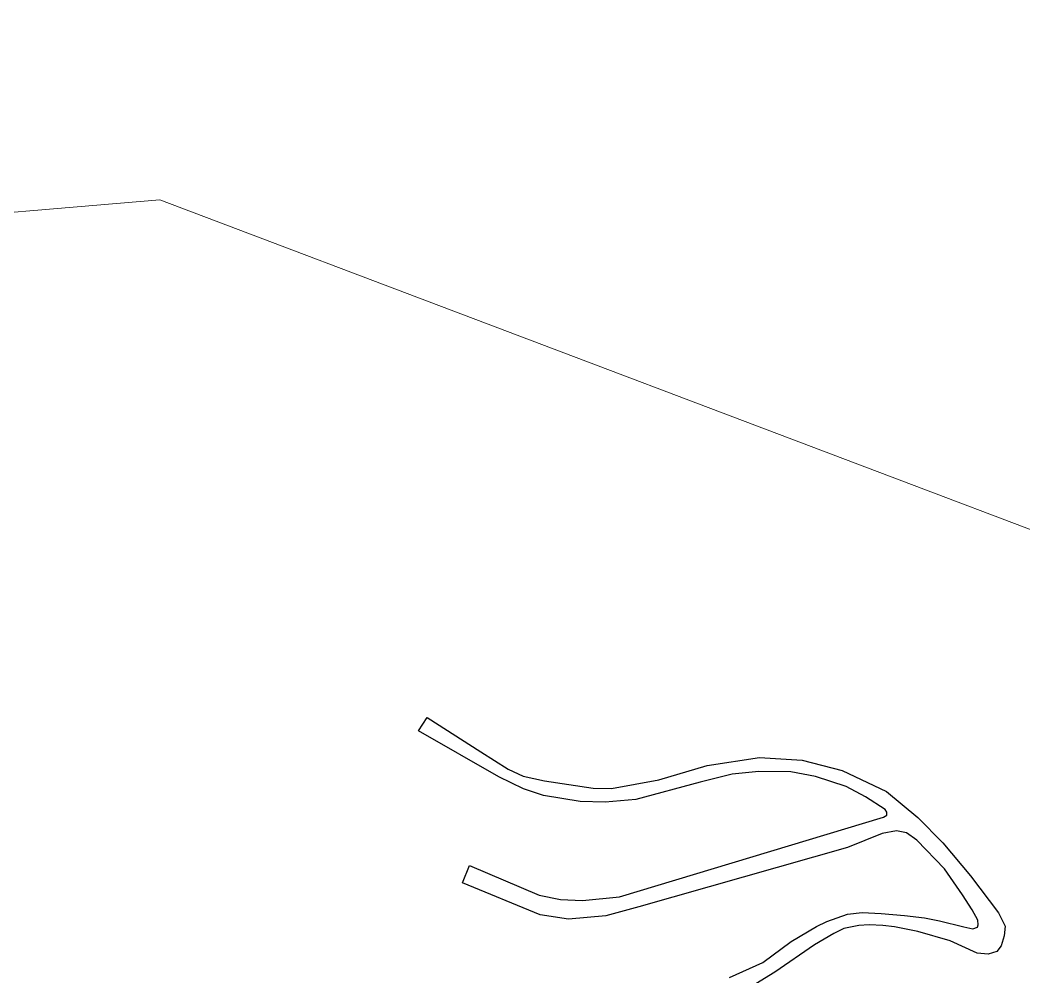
# Model space of a CAD drawing. Header units: millimetres. Extents: x 617751 to 636088, y 68402 to 77988.
# Drawn here: x 622919 to 623477, y 70150 to 70683 of the extents above; entities that cross this region are included whole.
import ezdxf

# ---------------------------------------------------------------- set-up
doc = ezdxf.new("R2010")
doc.units = ezdxf.units.MM
doc.header["$LTSCALE"] = 3
doc.header["$MEASUREMENT"] = 0
doc.layers.add('ALINHAMENTO PREDIAL', color=120, linetype='Continuous')
doc.layers.add('BAIRRO', color=30, linetype='Continuous')

msp = doc.modelspace()

# ---------------------------------------------------------------- linework, layer by layer
at = {"layer": 'ALINHAMENTO PREDIAL'}
msp.add_lwpolyline([(623313.59, 70150), (623332.15, 70158.47), (623347.95, 70170.08), (623362.03, 70178.35), (623367.77, 70181.19), (623379.28, 70185.34), (623387.43, 70186.19), (623398.07, 70185.71), (623410.94, 70184.49), (623422.06, 70183.19), (623430.41, 70181.47), (623443.94, 70178.3), (623449.04, 70177.15), (623451.55, 70178.03), (623452.01, 70179.26), (623451.79, 70181.91), (623448.66, 70187.65), (623443.19, 70195.99), (623433.16, 70210.43), (623417.78, 70226.41), (623412.05, 70230.47), (623406.55, 70231.54), (623398.51, 70230.04), (623379.28, 70222.39), (623263.1, 70189.34), (623244.75, 70184.38), (623223.95, 70182.47), (623208.3, 70184.81), (623165, 70202.7), (623168.99, 70212.26), (623207.74, 70195.82), (623219.52, 70193.36), (623231.81, 70192.84), (623252.4, 70194.82), (623399.2, 70239.29), (623401.15, 70240.4), (623401.15, 70241.94), (623400.31, 70243.47), (623389.29, 70250.59), (623378.55, 70256.3), (623361.39, 70261.89), (623347.73, 70264.4), (623329.86, 70264.61), (623315.08, 70263.21), (623297.35, 70258.75), (623261.57, 70248.98), (623244.4, 70247.52), (623230.52, 70247.86), (623210.2, 70251.35), (623198.91, 70254.98), (623185.25, 70261.64), (623140.65, 70287.25), (623145.34, 70294.68), (623175.21, 70275.58), (623190.4, 70265.92), (623198.83, 70261.93), (623210.7, 70259.42), (623237.82, 70255.31), (623247.87, 70255.1), (623274.25, 70259.95), (623301.2, 70267.89), (623330.21, 70272.39), (623353.98, 70270.95), (623376.31, 70265.12), (623400.92, 70253.58), (623418.38, 70239.02), (623432.22, 70225.01), (623447.69, 70206.58), (623463.32, 70185.98), (623467.02, 70178.65), (623466.48, 70173.15), (623464.78, 70167.74), (623462.34, 70164.46), (623457.6, 70162.99), (623451.49, 70163.51), (623436.38, 70170.35), (623418.42, 70175.63), (623405.46, 70178.15), (623398.83, 70179.03), (623391.39, 70179.3), (623385.66, 70178.91), (623377.23, 70177.25), (623371.69, 70174.6), (623360.9, 70168.17), (623338.83, 70153.05), (623325.9, 70145.02)], dxfattribs=at)
msp.add_lwpolyline([(623313.59, 70150), (623332.15, 70158.47), (623347.95, 70170.08), (623362.03, 70178.35), (623367.77, 70181.19), (623379.28, 70185.34), (623387.43, 70186.19), (623398.07, 70185.71), (623410.94, 70184.49), (623422.06, 70183.19), (623430.41, 70181.47), (623443.94, 70178.3), (623449.04, 70177.15), (623451.55, 70178.03), (623452.01, 70179.26), (623451.79, 70181.91), (623448.66, 70187.65), (623443.19, 70195.99), (623433.16, 70210.43), (623417.78, 70226.41), (623412.05, 70230.47), (623406.55, 70231.54), (623398.51, 70230.04), (623379.28, 70222.39), (623263.1, 70189.34), (623244.75, 70184.38), (623223.95, 70182.47), (623208.3, 70184.81), (623165, 70202.7), (623168.99, 70212.26), (623207.74, 70195.82), (623219.52, 70193.36), (623231.81, 70192.84), (623252.4, 70194.82), (623399.2, 70239.29), (623401.15, 70240.4), (623401.15, 70241.94), (623400.31, 70243.47), (623389.29, 70250.59), (623378.55, 70256.3), (623361.39, 70261.89), (623347.73, 70264.4), (623329.86, 70264.61), (623315.08, 70263.21), (623297.35, 70258.75), (623261.57, 70248.98), (623244.4, 70247.52), (623230.52, 70247.86), (623210.2, 70251.35), (623198.91, 70254.98), (623185.25, 70261.64), (623140.65, 70287.25), (623145.34, 70294.68), (623175.21, 70275.58), (623190.4, 70265.92), (623198.83, 70261.93), (623210.7, 70259.42), (623237.82, 70255.31), (623247.87, 70255.1), (623274.25, 70259.95), (623301.2, 70267.89), (623330.21, 70272.39), (623353.98, 70270.95), (623376.31, 70265.12), (623400.92, 70253.58), (623418.38, 70239.02), (623432.22, 70225.01), (623447.69, 70206.58), (623463.32, 70185.98), (623467.02, 70178.65), (623466.48, 70173.15), (623464.78, 70167.74), (623462.34, 70164.46), (623457.6, 70162.99), (623451.49, 70163.51), (623436.38, 70170.35), (623418.42, 70175.63), (623405.46, 70178.15), (623398.83, 70179.03), (623391.39, 70179.3), (623385.66, 70178.91), (623377.23, 70177.25), (623371.69, 70174.6), (623360.9, 70168.17), (623338.83, 70153.05), (623325.9, 70145.02)], dxfattribs=at)
msp.add_lwpolyline([(623313.59, 70150), (623332.15, 70158.47), (623347.95, 70170.08), (623362.03, 70178.35), (623367.77, 70181.19), (623379.28, 70185.34), (623387.43, 70186.19), (623398.07, 70185.71), (623410.94, 70184.49), (623422.06, 70183.19), (623430.41, 70181.47), (623443.94, 70178.3), (623449.04, 70177.15), (623451.55, 70178.03), (623452.01, 70179.26), (623451.79, 70181.91), (623448.66, 70187.65), (623443.19, 70195.99), (623433.16, 70210.43), (623417.78, 70226.41), (623412.05, 70230.47), (623406.55, 70231.54), (623398.51, 70230.04), (623379.28, 70222.39), (623263.1, 70189.34), (623244.75, 70184.38), (623223.95, 70182.47), (623208.3, 70184.81), (623165, 70202.7), (623168.99, 70212.26), (623207.74, 70195.82), (623219.52, 70193.36), (623231.81, 70192.84), (623252.4, 70194.82), (623399.2, 70239.29), (623401.15, 70240.4), (623401.15, 70241.94), (623400.31, 70243.47), (623389.29, 70250.59), (623378.55, 70256.3), (623361.39, 70261.89), (623347.73, 70264.4), (623329.86, 70264.61), (623315.08, 70263.21), (623297.35, 70258.75), (623261.57, 70248.98), (623244.4, 70247.52), (623230.52, 70247.86), (623210.2, 70251.35), (623198.91, 70254.98), (623185.25, 70261.64), (623140.65, 70287.25), (623145.34, 70294.68), (623175.21, 70275.58), (623190.4, 70265.92), (623198.83, 70261.93), (623210.7, 70259.42), (623237.82, 70255.31), (623247.87, 70255.1), (623274.25, 70259.95), (623301.2, 70267.89), (623330.21, 70272.39), (623353.98, 70270.95), (623376.31, 70265.12), (623400.92, 70253.58), (623418.38, 70239.02), (623432.22, 70225.01), (623447.69, 70206.58), (623463.32, 70185.98), (623467.02, 70178.65), (623466.48, 70173.15), (623464.78, 70167.74), (623462.34, 70164.46), (623457.6, 70162.99), (623451.49, 70163.51), (623436.38, 70170.35), (623418.42, 70175.63), (623405.46, 70178.15), (623398.83, 70179.03), (623391.39, 70179.3), (623385.66, 70178.91), (623377.23, 70177.25), (623371.69, 70174.6), (623360.9, 70168.17), (623338.83, 70153.05), (623325.9, 70145.02)], dxfattribs=at)
msp.add_lwpolyline([(623313.59, 70150), (623332.15, 70158.47), (623347.95, 70170.08), (623362.03, 70178.35), (623367.77, 70181.19), (623379.28, 70185.34), (623387.43, 70186.19), (623398.07, 70185.71), (623410.94, 70184.49), (623422.06, 70183.19), (623430.41, 70181.47), (623443.94, 70178.3), (623449.04, 70177.15), (623451.55, 70178.03), (623452.01, 70179.26), (623451.79, 70181.91), (623448.66, 70187.65), (623443.19, 70195.99), (623433.16, 70210.43), (623417.78, 70226.41), (623412.05, 70230.47), (623406.55, 70231.54), (623398.51, 70230.04), (623379.28, 70222.39), (623263.1, 70189.34), (623244.75, 70184.38), (623223.95, 70182.47), (623208.3, 70184.81), (623165, 70202.7), (623168.99, 70212.26), (623207.74, 70195.82), (623219.52, 70193.36), (623231.81, 70192.84), (623252.4, 70194.82), (623399.2, 70239.29), (623401.15, 70240.4), (623401.15, 70241.94), (623400.31, 70243.47), (623389.29, 70250.59), (623378.55, 70256.3), (623361.39, 70261.89), (623347.73, 70264.4), (623329.86, 70264.61), (623315.08, 70263.21), (623297.35, 70258.75), (623261.57, 70248.98), (623244.4, 70247.52), (623230.52, 70247.86), (623210.2, 70251.35), (623198.91, 70254.98), (623185.25, 70261.64), (623140.65, 70287.25), (623145.34, 70294.68), (623175.21, 70275.58), (623190.4, 70265.92), (623198.83, 70261.93), (623210.7, 70259.42), (623237.82, 70255.31), (623247.87, 70255.1), (623274.25, 70259.95), (623301.2, 70267.89), (623330.21, 70272.39), (623353.98, 70270.95), (623376.31, 70265.12), (623400.92, 70253.58), (623418.38, 70239.02), (623432.22, 70225.01), (623447.69, 70206.58), (623463.32, 70185.98), (623467.02, 70178.65), (623466.48, 70173.15), (623464.78, 70167.74), (623462.34, 70164.46), (623457.6, 70162.99), (623451.49, 70163.51), (623436.38, 70170.35), (623418.42, 70175.63), (623405.46, 70178.15), (623398.83, 70179.03), (623391.39, 70179.3), (623385.66, 70178.91), (623377.23, 70177.25), (623371.69, 70174.6), (623360.9, 70168.17), (623338.83, 70153.05), (623325.9, 70145.02)], dxfattribs=at)
msp.add_lwpolyline([(623313.59, 70150), (623332.15, 70158.47), (623347.95, 70170.08), (623362.03, 70178.35), (623367.77, 70181.19), (623379.28, 70185.34), (623387.43, 70186.19), (623398.07, 70185.71), (623410.94, 70184.49), (623422.06, 70183.19), (623430.41, 70181.47), (623443.94, 70178.3), (623449.04, 70177.15), (623451.55, 70178.03), (623452.01, 70179.26), (623451.79, 70181.91), (623448.66, 70187.65), (623443.19, 70195.99), (623433.16, 70210.43), (623417.78, 70226.41), (623412.05, 70230.47), (623406.55, 70231.54), (623398.51, 70230.04), (623379.28, 70222.39), (623263.1, 70189.34), (623244.75, 70184.38), (623223.95, 70182.47), (623208.3, 70184.81), (623165, 70202.7), (623168.99, 70212.26), (623207.74, 70195.82), (623219.52, 70193.36), (623231.81, 70192.84), (623252.4, 70194.82), (623399.2, 70239.29), (623401.15, 70240.4), (623401.15, 70241.94), (623400.31, 70243.47), (623389.29, 70250.59), (623378.55, 70256.3), (623361.39, 70261.89), (623347.73, 70264.4), (623329.86, 70264.61), (623315.08, 70263.21), (623297.35, 70258.75), (623261.57, 70248.98), (623244.4, 70247.52), (623230.52, 70247.86), (623210.2, 70251.35), (623198.91, 70254.98), (623185.25, 70261.64), (623140.65, 70287.25), (623145.34, 70294.68), (623175.21, 70275.58), (623190.4, 70265.92), (623198.83, 70261.93), (623210.7, 70259.42), (623237.82, 70255.31), (623247.87, 70255.1), (623274.25, 70259.95), (623301.2, 70267.89), (623330.21, 70272.39), (623353.98, 70270.95), (623376.31, 70265.12), (623400.92, 70253.58), (623418.38, 70239.02), (623432.22, 70225.01), (623447.69, 70206.58), (623463.32, 70185.98), (623467.02, 70178.65), (623466.48, 70173.15), (623464.78, 70167.74), (623462.34, 70164.46), (623457.6, 70162.99), (623451.49, 70163.51), (623436.38, 70170.35), (623418.42, 70175.63), (623405.46, 70178.15), (623398.83, 70179.03), (623391.39, 70179.3), (623385.66, 70178.91), (623377.23, 70177.25), (623371.69, 70174.6), (623360.9, 70168.17), (623338.83, 70153.05), (623325.9, 70145.02)], dxfattribs=at)
msp.add_lwpolyline([(623313.59, 70150), (623332.15, 70158.47), (623347.95, 70170.08), (623362.03, 70178.35), (623367.77, 70181.19), (623379.28, 70185.34), (623387.43, 70186.19), (623398.07, 70185.71), (623410.94, 70184.49), (623422.06, 70183.19), (623430.41, 70181.47), (623443.94, 70178.3), (623449.04, 70177.15), (623451.55, 70178.03), (623452.01, 70179.26), (623451.79, 70181.91), (623448.66, 70187.65), (623443.19, 70195.99), (623433.16, 70210.43), (623417.78, 70226.41), (623412.05, 70230.47), (623406.55, 70231.54), (623398.51, 70230.04), (623379.28, 70222.39), (623263.1, 70189.34), (623244.75, 70184.38), (623223.95, 70182.47), (623208.3, 70184.81), (623165, 70202.7), (623168.99, 70212.26), (623207.74, 70195.82), (623219.52, 70193.36), (623231.81, 70192.84), (623252.4, 70194.82), (623399.2, 70239.29), (623401.15, 70240.4), (623401.15, 70241.94), (623400.31, 70243.47), (623389.29, 70250.59), (623378.55, 70256.3), (623361.39, 70261.89), (623347.73, 70264.4), (623329.86, 70264.61), (623315.08, 70263.21), (623297.35, 70258.75), (623261.57, 70248.98), (623244.4, 70247.52), (623230.52, 70247.86), (623210.2, 70251.35), (623198.91, 70254.98), (623185.25, 70261.64), (623140.65, 70287.25), (623145.34, 70294.68), (623175.21, 70275.58), (623190.4, 70265.92), (623198.83, 70261.93), (623210.7, 70259.42), (623237.82, 70255.31), (623247.87, 70255.1), (623274.25, 70259.95), (623301.2, 70267.89), (623330.21, 70272.39), (623353.98, 70270.95), (623376.31, 70265.12), (623400.92, 70253.58), (623418.38, 70239.02), (623432.22, 70225.01), (623447.69, 70206.58), (623463.32, 70185.98), (623467.02, 70178.65), (623466.48, 70173.15), (623464.78, 70167.74), (623462.34, 70164.46), (623457.6, 70162.99), (623451.49, 70163.51), (623436.38, 70170.35), (623418.42, 70175.63), (623405.46, 70178.15), (623398.83, 70179.03), (623391.39, 70179.3), (623385.66, 70178.91), (623377.23, 70177.25), (623371.69, 70174.6), (623360.9, 70168.17), (623338.83, 70153.05), (623325.9, 70145.02)], dxfattribs=at)
msp.add_lwpolyline([(623313.59, 70150), (623332.15, 70158.47), (623347.95, 70170.08), (623362.03, 70178.35), (623367.77, 70181.19), (623379.28, 70185.34), (623387.43, 70186.19), (623398.07, 70185.71), (623410.94, 70184.49), (623422.06, 70183.19), (623430.41, 70181.47), (623443.94, 70178.3), (623449.04, 70177.15), (623451.55, 70178.03), (623452.01, 70179.26), (623451.79, 70181.91), (623448.66, 70187.65), (623443.19, 70195.99), (623433.16, 70210.43), (623417.78, 70226.41), (623412.05, 70230.47), (623406.55, 70231.54), (623398.51, 70230.04), (623379.28, 70222.39), (623263.1, 70189.34), (623244.75, 70184.38), (623223.95, 70182.47), (623208.3, 70184.81), (623165, 70202.7), (623168.99, 70212.26), (623207.74, 70195.82), (623219.52, 70193.36), (623231.81, 70192.84), (623252.4, 70194.82), (623399.2, 70239.29), (623401.15, 70240.4), (623401.15, 70241.94), (623400.31, 70243.47), (623389.29, 70250.59), (623378.55, 70256.3), (623361.39, 70261.89), (623347.73, 70264.4), (623329.86, 70264.61), (623315.08, 70263.21), (623297.35, 70258.75), (623261.57, 70248.98), (623244.4, 70247.52), (623230.52, 70247.86), (623210.2, 70251.35), (623198.91, 70254.98), (623185.25, 70261.64), (623140.65, 70287.25), (623145.34, 70294.68), (623175.21, 70275.58), (623190.4, 70265.92), (623198.83, 70261.93), (623210.7, 70259.42), (623237.82, 70255.31), (623247.87, 70255.1), (623274.25, 70259.95), (623301.2, 70267.89), (623330.21, 70272.39), (623353.98, 70270.95), (623376.31, 70265.12), (623400.92, 70253.58), (623418.38, 70239.02), (623432.22, 70225.01), (623447.69, 70206.58), (623463.32, 70185.98), (623467.02, 70178.65), (623466.48, 70173.15), (623464.78, 70167.74), (623462.34, 70164.46), (623457.6, 70162.99), (623451.49, 70163.51), (623436.38, 70170.35), (623418.42, 70175.63), (623405.46, 70178.15), (623398.83, 70179.03), (623391.39, 70179.3), (623385.66, 70178.91), (623377.23, 70177.25), (623371.69, 70174.6), (623360.9, 70168.17), (623338.83, 70153.05), (623325.9, 70145.02)], dxfattribs=at)
msp.add_lwpolyline([(623313.59, 70150), (623332.15, 70158.47), (623347.95, 70170.08), (623362.03, 70178.35), (623367.77, 70181.19), (623379.28, 70185.34), (623387.43, 70186.19), (623398.07, 70185.71), (623410.94, 70184.49), (623422.06, 70183.19), (623430.41, 70181.47), (623443.94, 70178.3), (623449.04, 70177.15), (623451.55, 70178.03), (623452.01, 70179.26), (623451.79, 70181.91), (623448.66, 70187.65), (623443.19, 70195.99), (623433.16, 70210.43), (623417.78, 70226.41), (623412.05, 70230.47), (623406.55, 70231.54), (623398.51, 70230.04), (623379.28, 70222.39), (623263.1, 70189.34), (623244.75, 70184.38), (623223.95, 70182.47), (623208.3, 70184.81), (623165, 70202.7), (623168.99, 70212.26), (623207.74, 70195.82), (623219.52, 70193.36), (623231.81, 70192.84), (623252.4, 70194.82), (623399.2, 70239.29), (623401.15, 70240.4), (623401.15, 70241.94), (623400.31, 70243.47), (623389.29, 70250.59), (623378.55, 70256.3), (623361.39, 70261.89), (623347.73, 70264.4), (623329.86, 70264.61), (623315.08, 70263.21), (623297.35, 70258.75), (623261.57, 70248.98), (623244.4, 70247.52), (623230.52, 70247.86), (623210.2, 70251.35), (623198.91, 70254.98), (623185.25, 70261.64), (623140.65, 70287.25), (623145.34, 70294.68), (623175.21, 70275.58), (623190.4, 70265.92), (623198.83, 70261.93), (623210.7, 70259.42), (623237.82, 70255.31), (623247.87, 70255.1), (623274.25, 70259.95), (623301.2, 70267.89), (623330.21, 70272.39), (623353.98, 70270.95), (623376.31, 70265.12), (623400.92, 70253.58), (623418.38, 70239.02), (623432.22, 70225.01), (623447.69, 70206.58), (623463.32, 70185.98), (623467.02, 70178.65), (623466.48, 70173.15), (623464.78, 70167.74), (623462.34, 70164.46), (623457.6, 70162.99), (623451.49, 70163.51), (623436.38, 70170.35), (623418.42, 70175.63), (623405.46, 70178.15), (623398.83, 70179.03), (623391.39, 70179.3), (623385.66, 70178.91), (623377.23, 70177.25), (623371.69, 70174.6), (623360.9, 70168.17), (623338.83, 70153.05), (623325.9, 70145.02)], dxfattribs=at)
at = {"layer": 'BAIRRO', "lineweight": 20}
msp.add_lwpolyline([(621836.65, 70352.57), (621998.65, 70417.57), (622216.65, 70506.57), (622274.65, 70524.57), (622443.65, 70550.57), (622689.65, 70556.57), (622996.65, 70582.57), (623902.65, 70239.57), (623873.65, 70364.57), (623837.65, 70410.57), (623719.65, 70465.57), (623631.65, 70576.57), (623647.65, 70677.57), (623755.65, 70682.57), (623866.65, 70611.57), (623952.65, 70494.57), (624082.65, 70465.57)], dxfattribs=at)

doc.saveas('drawing.dxf')
